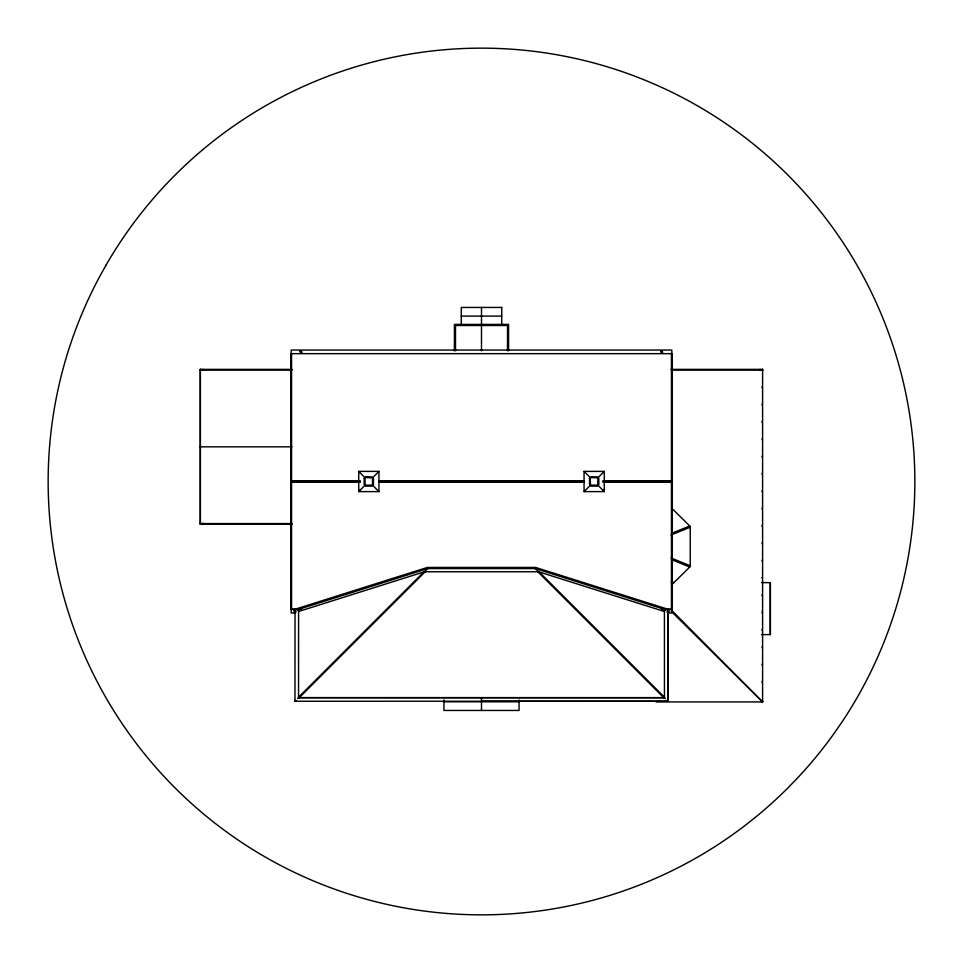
<?xml version="1.0" encoding="UTF-8"?>
<svg xmlns="http://www.w3.org/2000/svg" width="963" height="963" viewBox="0 0 963 963"><rect width="100%" height="100%" fill="white"/><g stroke="black" fill="none" stroke-linecap="round" stroke-linejoin="round"><path stroke-width="1.44" d="M671.018 369.371L762.6 369.371L762.6 701.931L671.223 611.276M671.945 610.554L762.6 701.931L656.008 701.931M358.718 491.612L358.718 471.389L378.941 471.389L378.941 491.612L358.718 491.612L363.773 486.556M373.885 476.444L378.941 471.389M295.906 612.023L294.979 612.95L291.187 612.95L291.187 609.338L298.542 609.386L427.632 568.591L535.368 568.591L664.41 609.338L671.813 609.423L671.813 612.998L668.021 612.998L667.094 612.071M297.663 610.265L298.59 609.338L298.542 697.681L664.458 697.718L665.337 698.596M298.59 697.176L423.804 571.962M667.973 612.95L667.973 701.245L294.979 701.245L295.906 700.318M297.663 698.56L298.59 697.633L664.41 697.633M298.59 611.505L424.466 571.757L427.632 568.591M299.324 697.633L425.201 571.757M584.06 491.612L584.06 471.389L604.283 471.389L604.283 491.612L584.06 491.612L589.115 486.556M599.227 476.444L604.283 471.389M672.174 584.336L690.23 566.533L690.23 526.472L671.873 508.368M672.282 533.093L689.713 525.967M671.055 535.031L690.23 527.194M294.726 609.338L427.355 567.448L535.645 567.448L668.274 609.338M461.277 316.105L501.723 316.105M291.982 369.371L200.244 369.371L200.244 524.293L291.982 524.293M200.244 370.093L291.921 370.093M671.596 370.093L762.6 370.093M200.4 370.454L200.834 369.371M762.166 386.705L762.166 387.788M762.166 404.039L762.166 405.122M762.166 421.373L762.166 422.456M762.166 438.707L762.166 439.79M200.244 446.832L291.921 446.832M762.166 456.041L762.166 457.124M762.166 473.375L762.166 474.458M291.548 480.934L360.343 480.934M379.169 480.934L584.011 480.934M602.838 480.934L671.452 480.934M290.826 481.5L360.343 481.5M379.169 481.5L584.011 481.5M602.838 481.5L672.174 481.5M291.548 482.066L360.343 482.066M379.169 482.066L584.011 482.066M602.838 482.066L671.452 482.066M358.718 490.167L360.162 490.167M602.838 490.167L604.283 490.167M762.166 490.709L762.166 491.792M762.166 508.043L762.166 509.126M200.4 523.21L200.834 524.293M200.244 523.571L291.921 523.571M762.166 525.377L762.166 526.46M762.166 542.711L762.166 543.794M762.166 560.045L762.166 561.128M424.466 571.757L538.534 571.757L664.41 611.505M762.166 577.379L762.166 578.462M761.552 582.615L770.4 582.615L770.4 634.617L761.552 634.617M762.166 594.713L762.166 595.796M301.588 609.338L290.826 609.338L290.826 353.662L672.174 353.662L672.174 609.338L661.412 609.338M762.166 611.866L762.166 612.95M762.166 629.381L762.166 630.464M762.166 646.715L762.166 647.798M762.166 664.049L762.166 665.132M762.166 681.383L762.166 682.466M668.021 612.998L668.021 701.293L481.5 701.293L481.5 697.633M443.943 701.786L519.057 701.786M761.613 701.702L762.6 701.931L762.6 701.208M671.163 581.989L673.956 582.579M671.055 557.974L690.23 565.811M672.282 559.912L689.713 567.026M584.06 471.389L589.115 476.444M599.227 486.556L604.283 491.612M664.458 697.718L664.41 609.338L665.337 610.313M539.196 571.962L664.41 697.176M535.368 568.591L538.534 571.757M667.094 700.366L668.021 701.293M537.811 571.757L663.688 697.633M358.718 471.389L363.773 476.444M373.885 486.556L378.941 491.612M762.371 700.944L762.431 701.762M770.219 582.615L770.219 634.617M762.6 369.371L762.6 370.454L762.166 369.371M760.024 369.371L760.024 370.454M671.813 353.662L671.813 350.051L291.187 350.051L291.187 353.662M671.452 353.662L671.452 609.338M519.057 699.981L519.057 710.453L443.943 710.453L443.943 699.981M508.584 350.821L508.584 324.411L454.416 324.411L454.416 350.821M507.501 350.725L507.501 325.494L455.499 325.494L455.499 350.725M481.5 307.438L481.5 350.821M481.5 701.786L481.5 710.453M295.027 612.901L294.979 701.245M291.548 353.662L291.548 609.338M202.976 369.371L202.976 370.454M202.976 523.21L202.976 524.293M200.4 369.371L200.4 524.293M364.195 478.142L364.195 484.858A1.806 1.806 0 0 0 365.471 486.134L372.187 486.134A1.806 1.806 0 0 0 373.463 484.858L373.463 478.142A1.806 1.806 0 0 0 372.187 476.866L365.471 476.866A1.806 1.806 0 0 0 364.195 478.142M364.917 478.286L365.182 485.147L372.488 485.147L372.488 477.853L365.964 477.528L364.917 478.286M589.537 478.142L589.537 484.858A1.806 1.806 0 0 0 590.813 486.134L597.529 486.134A1.806 1.806 0 0 0 598.805 484.858L598.805 478.142A1.806 1.806 0 0 0 597.529 476.866L590.813 476.866A1.806 1.806 0 0 0 589.537 478.142M590.259 478.286L590.512 485.147L597.818 485.147L597.818 477.853L591.306 477.528L590.259 478.286M300.095 351.314L300.492 352.795L301.973 352.398L301.575 350.917L300.095 351.314M660.762 351.314L661.16 352.795L662.64 352.398L662.243 350.917L660.762 351.314M106.207 264.825L99.321 277.224A433.35 433.35 0 0 0 745.302 825.303L756.412 816.48A433.35 433.35 0 0 0 787.927 787.927L797.785 777.731A433.35 433.35 0 0 0 833.741 733.914L841.818 722.262A433.35 433.35 0 0 0 710.333 113.502A433.35 433.35 0 0 0 106.207 264.825M294.136 610.361L294.136 611.902L295.665 611.902L295.665 610.361L294.136 610.361M667.479 610.361L667.479 611.902L669.008 611.902L669.008 610.361L667.479 610.361M501.723 307.438L461.277 307.438L461.277 324.772L501.723 324.772L501.723 307.438"/></g></svg>
